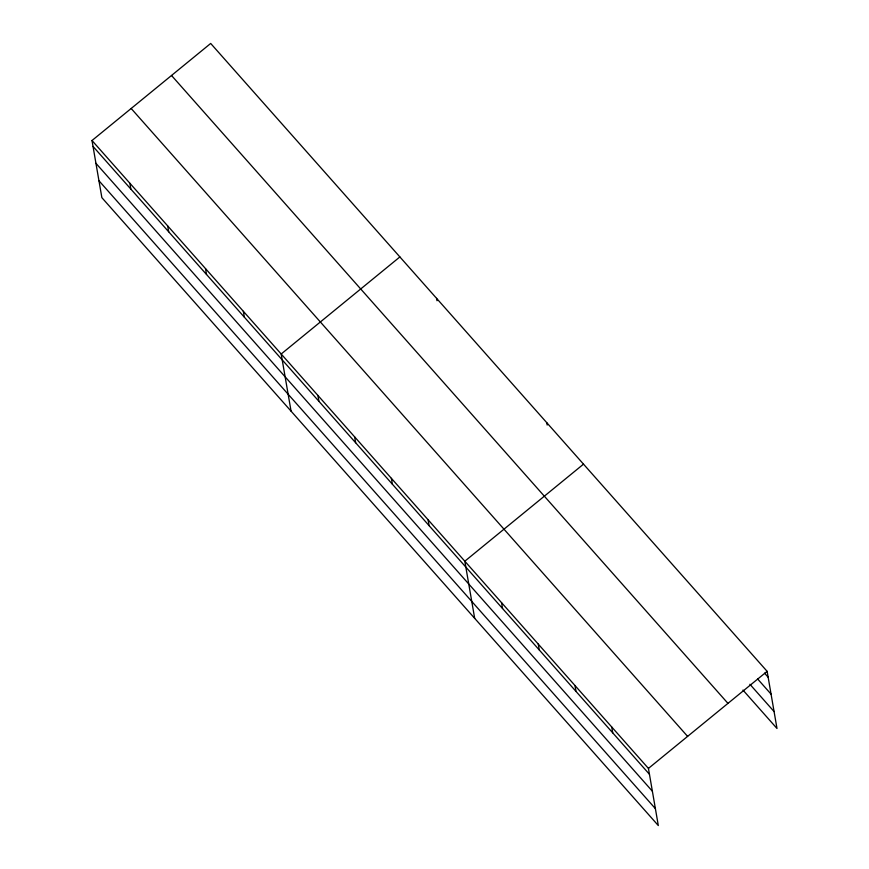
<?xml version="1.0" encoding="UTF-8"?>
<svg xmlns="http://www.w3.org/2000/svg" width="869" height="869" viewBox="0 0 869 869"><rect width="100%" height="100%" fill="white"/><g stroke="black" fill="none" stroke-linecap="round" stroke-linejoin="round"><path stroke-width="1.3" d="M92.005 140.517L648.437 768.413L658.311 825.55L101.869 197.654L92.005 140.517L210.689 43.45L767.131 671.346L776.995 728.483L742.962 690.073M399.881 256.931L281.187 354.009L291.061 411.135M583.512 464.144L464.817 561.211L474.68 618.348M648.437 768.413L767.131 671.346M764.568 673.182L768.153 677.233M757.638 678.982L771.064 694.146M749.893 684.272L774.083 711.57M171.519 75.484L727.961 703.379M131.165 108.484L687.607 736.38M93.016 146.405L649.458 774.301M95.938 163.318L652.38 791.214M98.947 180.741L655.389 808.637M611.711 726.973L612.732 732.86M546.786 422.703L547.188 425.05M574.985 685.532L576.006 691.42M538.269 644.092L539.28 649.979M501.543 602.651L502.554 608.539M436.607 298.371L437.009 300.728M428.091 519.771L429.101 525.658M391.365 478.33L392.375 484.207M354.639 436.89L355.66 442.766M317.913 395.449L318.934 401.326M243.353 311.308L244.363 317.196M205.518 268.608L206.529 274.495M167.674 225.918L168.695 231.795M129.839 183.218L130.85 189.105"/></g></svg>
